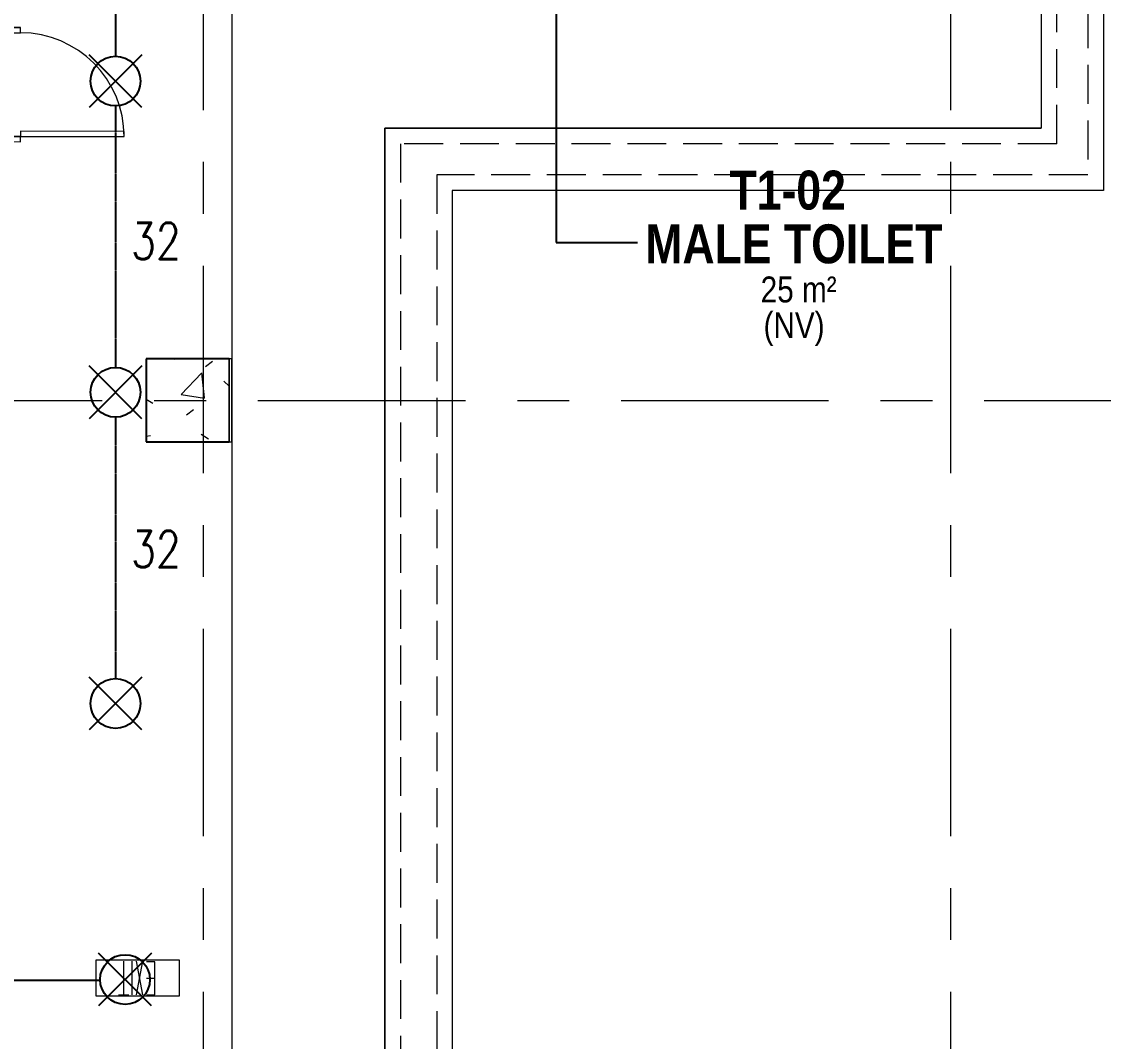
# Model space of a CAD drawing. Header units: millimetres. Extents: x -282761 to 137668, y -273845 to 94451.
# Drawn here: x 5071 to 15496, y -67003 to -57172 of the extents above; entities that cross this region are included whole.
import ezdxf

# ---------------------------------------------------------------- set-up
doc = ezdxf.new("R2010")
doc.units = ezdxf.units.MM
for name, pattern in [('BLK_2 - 1ST__2ND_STOREY_PLAN-archi clean_11 SEPT 2024$0$IDA - Grid Line', [3500, 2000, -500, 500, -500]), ('BLK_2 - 1ST__2ND_STOREY_PLAN-archi clean_11 SEPT 2024$0$IDA - Hidden 065', [537.5, 375, -162.5]), ('HIDDEN2', [4.7625, 3.175, -1.5875])]:
    doc.linetypes.add(name, pattern=pattern)
for name, color, linetype, lineweight in [('BLK_2 - 1ST__2ND_STOREY_PLAN-archi clean_11 SEPT 2024$0$0-1', 8, 'Continuous', 5), ('BLK_2 - 1ST__2ND_STOREY_PLAN-archi clean_11 SEPT 2024$0$1599_DB_A_BLK2_HQ_R21- LINKVIEW_BLK2_1ST STOREY Toilet JOH$0$A-_DETA----_ED', 8, 'Continuous', 9), ('BLK_2 - 1ST__2ND_STOREY_PLAN-archi clean_11 SEPT 2024$0$1599_DB_A_BLK2_HQ_R21- LINKVIEW_BLK2_1ST STOREY Toilet JOH$0$E-_LIGT----_E', 8, 'Continuous', 9), ('BLK_2 - 1ST__2ND_STOREY_PLAN-archi clean_11 SEPT 2024$0$1599_DB_A_BLK2_HQ_R21- LINKVIEW_BLK2_1ST STOREY Toilet JOH$0$S-_COLN----_E', 8, 'Continuous', 9), ('BLK_2 - 1ST__2ND_STOREY_PLAN-archi clean_11 SEPT 2024$0$_CATCHMENT_DRAIN', 8, 'Continuous', 0), ('BLK_2 - 1ST__2ND_STOREY_PLAN-archi clean_11 SEPT 2024$0$_CATCHMENT_DRAIN_HD', 8, 'BLK_2 - 1ST__2ND_STOREY_PLAN-archi clean_11 SEPT 2024$0$IDA - Hidden 065', 0), ('BLK_2 - 1ST__2ND_STOREY_PLAN-archi clean_11 SEPT 2024$0$A-_DOOR----_E', 8, 'Continuous', 9), ('BLK_2 - 1ST__2ND_STOREY_PLAN-archi clean_11 SEPT 2024$0$A-_DOOR----_E-1', 8, 'Continuous', 9), ('BLK_2 - 1ST__2ND_STOREY_PLAN-archi clean_11 SEPT 2024$0$A-_FLOR----_E', 8, 'Continuous', 9), ('BLK_2 - 1ST__2ND_STOREY_PLAN-archi clean_11 SEPT 2024$0$A-_WALL----_E', 8, 'Continuous', 9), ('BLK_2 - 1ST__2ND_STOREY_PLAN-archi clean_11 SEPT 2024$0$A-_WALL----_E-1', 8, 'Continuous', 18), ('BLK_2 - 1ST__2ND_STOREY_PLAN-archi clean_11 SEPT 2024$0$A-_WALL----_H-2', 8, 'Continuous', 9), ('BLK_2 - 1ST__2ND_STOREY_PLAN-archi clean_11 SEPT 2024$0$S-_ANOTGRID_E-1', 8, 'BLK_2 - 1ST__2ND_STOREY_PLAN-archi clean_11 SEPT 2024$0$IDA - Grid Line', 9), ('BLK_2 - 1ST__2ND_STOREY_PLAN-archi clean_11 SEPT 2024$0$S-_COLN----_E', 8, 'Continuous', 9), ('BLK_2 - 1ST__2ND_STOREY_PLAN-archi clean_11 SEPT 2024$0$S-_COLN----_E-1', 8, 'Continuous', 25), ('BLK_2 - 1ST__2ND_STOREY_PLAN-archi clean_11 SEPT 2024$0$S-_COLN----_E-2', 8, 'Continuous', 9)]:
    doc.layers.add(name, color=color, linetype=linetype, lineweight=lineweight)
for name, color, linetype in [('M-_FIRESPRK_T-', 7, 'Continuous'), ('M-_SPRKBEAM_E-', 12, 'HIDDEN2'), ('M-_SPRKPIEX_E-', 1, 'Continuous'), ('ROOMNAME', 7, 'Continuous')]:
    doc.layers.add(name, color=color, linetype=linetype)
doc.styles.add('BLK_2 - 1ST__2ND_STOREY_PLAN_12  JUNE 2024$0$Arial Narrow_2', font='ARIALN.TTF', dxfattribs={"height": 500})
doc.styles.add('BLK_2 - 1ST__2ND_STOREY_PLAN_12  JUNE 2024$0$Arial Narrow_B_2', font='ARIALNB.TTF', dxfattribs={"height": 500})
doc.styles.add('Simplex', font='SIMPLEX.shx', dxfattribs={"width": 0.8, "height": 2.5})
doc.styles.get("Standard").update_dxf_attribs({"font": 'arial.ttf'})
doc.dimstyles.new('ROOM', dxfattribs={"dimscale": 1000, "dimtxt": 0.18, "dimasz": 0.18, "dimexe": 0.18, "dimexo": 0.0625, "dimgap": 0.09, "dimtad": 0, "dimtih": 1, "dimtoh": 1, "dimdec": 0, "dimzin": 0, "dimdsep": 46, "dimtxsty": 'Standard', "dimblk": 'OBLIQUE', "dimcen": 0.09, "dimadec": 0, "dimazin": 0, "dimtfac": 1, "dimtdec": 0, "dimtofl": 0, "dimtmove": 0, "dimatfit": 3, "dimldrblk": 'DOT', "dimfxl": 1, "dimtolj": 1, "dimtzin": 0, "dimarcsym": 0})

# ---------------------------------------------------------------- blocks, each defined once
blk = doc.blocks.new('Under B spk')
for p, q in [((318, -318), (-318, 318)), ((318, 318), (-318, -318))]:
    blk.add_line(p, q)
blk.add_circle((0, 0), 300)
blk = doc.blocks.new('_Dot')
at = {"color": 0, "linetype": 'ByBlock', "lineweight": -2}
blk.add_line((-0.5, 0), (-1, 0), dxfattribs=at)
at = {"color": 0, "linetype": 'ByBlock', "const_width": 0.5}
blk.add_lwpolyline([(-0.25, 0, 1), (0.25, 0, 1)], format="xyb", close=True, dxfattribs=at)
blk = doc.blocks.new('_Oblique')
at = {"color": 0, "linetype": 'ByBlock', "lineweight": -2}
blk.add_line((-0.5, -0.5), (0.5, 0.5), dxfattribs=at)
blk = doc.blocks.new('BLK_2 - 1ST__2ND_STOREY_PLAN-archi clean_11 SEPT 2024$0$1599_DB_A_BLK2_HQ_R21_rvt-1-BLK 2 1ST STOREY PLAN')
at = {"layer": 'BLK_2 - 1ST__2ND_STOREY_PLAN-archi clean_11 SEPT 2024$0$A-_WALL----_H-2'}
h = blk.add_hatch(dxfattribs=at)
h.set_pattern_fill('FP_3', color=256, style=0, pattern_type=2)
h.set_pattern_definition([(0, (0, 0), (1016, 254), [83.82, -678.18, 83.82, -678.18, -4064]), (0, (0, 0), (1016, 254), [-1524, 83.82, -1440.18, 83.82, -678.18, -1778]), (0, (0, 0), (1016, 254), [-3810, 83.82, -424.18, 83.82, -1186.18]), (120, (381, 127), (-727.97045, 752.8818), [83.82, -678.18, 83.82, -678.18, -4064]), (120, (381, 127), (-727.97045, 752.8818), [-1524, 83.82, -1440.18, 83.82, -678.18, -1778]), (120, (381, 127), (-727.97045, 752.8818), [-3810, 83.82, -424.18, 83.82, -1186.18]), (240, (508, 635), (-288.02955, -1006.8818), [83.82, -678.18, 83.82, -678.18, -4064]), (240, (508, 635), (-288.02955, -1006.8818), [-1524, 83.82, -1440.18, 83.82, -678.18, -1778]), (240, (508, 635), (-288.02955, -1006.8818), [-3810, 83.82, -424.18, 83.82, -1186.18])])
h.paths.add_polyline_path([(-124361, -116002), (-124286, -116002), (-124286, -115977), (-124236, -115977), (-124236, -115811), (-124286, -115811), (-124286, -115786), (-124361, -115786)])
h.paths.add_polyline_path([(-124286, -114386), (-124286, -114361), (-124236, -114361), (-124236, -114194), (-124286, -114194), (-124286, -114169), (-124361, -114169), (-124361, -114386), (-124294, -114386)])
h.paths.add_polyline_path([(-124361, -112769), (-124286, -112769), (-124286, -112744), (-124236, -112744), (-124236, -112577), (-124286, -112577), (-124286, -112552), (-124361, -112552), (-124361, -112672)])
h.paths.add_polyline_path([(-124286, -108952), (-124286, -108927), (-124236, -108927), (-124236, -108711), (-124286, -108711), (-124286, -108686), (-124361, -108686), (-124361, -108952), (-124292, -108952)])
h.paths.add_polyline_path([(-124286, -107286), (-124286, -107261), (-124236, -107261), (-124236, -107044), (-124286, -107044), (-124286, -107019), (-124361, -107019), (-124361, -107286), (-124304, -107286)])
h.paths.add_polyline_path([(-124361, -105619), (-124286, -105619), (-124286, -105594), (-124236, -105594), (-124236, -105377), (-124286, -105377), (-124286, -105352), (-124361, -105352)])
h.paths.add_polyline_path([(-124361, -101752), (-124286, -101752), (-124286, -101727), (-124236, -101727), (-124236, -101427), (-124286, -101427), (-124286, -101402), (-124361, -101402)])
h.paths.add_polyline_path([(-124286, -100002), (-124286, -99977), (-124236, -99977), (-124236, -99627), (-124361, -99627), (-124361, -100002), (-124304, -100002)])
at = {"layer": 'BLK_2 - 1ST__2ND_STOREY_PLAN-archi clean_11 SEPT 2024$0$S-_COLN----_E-2'}
h = blk.add_hatch(dxfattribs=at)
h.set_pattern_fill('FP_2', color=256, style=0, pattern_type=2)
h.set_pattern_definition([(50, (0, 0), (1821.84, -159.391), [190.5, -2095.5]), (355, (0, 0), (-352.428, 1910.567), [152.4, -1676.4]), (100.451, (151.8, -13.3), (1469.426, 1751.166), [161.9, -1780.9]), (46.184, (0, 508), (2710.79, -420.428), [285.75, -3143.25]), (96.636, (226, 473), (2374.026, 2474.276), [242.85, -2671.35]), (351.184, (0, 508), (2374.05, 2474.253), [228.6, -2514.6]), (21, (254, 381), (1516.144, -1022.652), [190.5, -2095.5]), (326, (254, 381), (618.02, 1841.88), [152.4, -1676.4]), (71.451, (380.3, 295.8), (2134.171, 819.212), [161.9, -1780.9]), (37.5, (0, 0), (30.886, 845.5504), [83.82, -1572.26, 83.82, -1617.98, -1682.75]), (37.5, (0, 0), (30.886, 845.5504), [-3357.88, 83.82, -1598.93]), (7.5, (0, 0), (668.1966, 1001.806), [83.82, -886.46, 83.82, -1534.16, -641.35]), (7.5, (0, 0), (668.1966, 1001.806), [-2588.26, 83.82, -557.53]), (327.5, (-566.4, 0), (1355.9093, -57.2896), [83.82, -551.18, 83.82, -1897.38, -2628.9]), (327.5, (-566.4, 0), (1355.9093, -57.2896), [-2616.2, 83.82, -2545.08]), (317.5, (-820.4, 0), (1481.293, 254.266), [83.82, -741.68, 83.82, -1231.9, -1866.9]), (317.5, (-820.4, 0), (1481.293, 254.266), [-2141.22, 83.82, -1783.08])])
h.paths.add_polyline_path([(-124269, -103952), (-124236, -103952), (-124236, -103152), (-125036, -103152), (-125036, -103952), (-124304, -103952)])
at = {"layer": 'BLK_2 - 1ST__2ND_STOREY_PLAN-archi clean_11 SEPT 2024$0$A-_FLOR----_E'}
for p, q in [((-122736, -119702), (-122736, -100927)), ((-122736, -100927), (-116411, -100927)), ((-124236, -103952), (-124236, -103152)), ((-124236, -103152), (-124236, -103952))]:
    blk.add_line(p, q, dxfattribs=at)
at = {"layer": 'BLK_2 - 1ST__2ND_STOREY_PLAN-archi clean_11 SEPT 2024$0$A-_WALL----_E'}
blk.add_line((-124236, -103152), (-124236, -103952), dxfattribs=at)
at = {"layer": 'BLK_2 - 1ST__2ND_STOREY_PLAN-archi clean_11 SEPT 2024$0$A-_WALL----_E-1'}
blk.add_line((-124211, -103952), (-124211, -103152), dxfattribs=at)
at = {"layer": 'BLK_2 - 1ST__2ND_STOREY_PLAN-archi clean_11 SEPT 2024$0$S-_COLN----_E'}
blk.add_line((-124236, -103952), (-124236, -103152), dxfattribs=at)
at = {"layer": 'BLK_2 - 1ST__2ND_STOREY_PLAN-archi clean_11 SEPT 2024$0$S-_COLN----_E-1'}
for p, q in [((-124236, -103152), (-125036, -103152)), ((-125036, -103152), (-125036, -103952)), ((-125036, -103952), (-124236, -103952))]:
    blk.add_line(p, q, dxfattribs=at)
blk = doc.blocks.new('BLK_2 - 1ST__2ND_STOREY_PLAN-archi clean_11 SEPT 2024$0$1599_DB_A_BLK2_HQ_R21- LINKVIEW_BLK2_1ST STOREY Toilet JOH$0$IDA - Exit Sign - IDA - Exit Sign - One Side-2587573-LINKVIEW_BLK2_1ST STOREY')
at = {"layer": 'BLK_2 - 1ST__2ND_STOREY_PLAN-archi clean_11 SEPT 2024$0$1599_DB_A_BLK2_HQ_R21- LINKVIEW_BLK2_1ST STOREY Toilet JOH$0$A-_DETA----_ED'}
for p, q in [((-164, -115), (-164, -433)), ((-84, -115), (-164, -115)), ((-49, -113), (14, -438)), ((14, -113), (-49, -438)), ((55, -113), (55, -438)), ((185, -115), (85, -115)), ((135, -115), (135, -438)), ((-84, -275), (-164, -275)), ((-164, -433), (-84, -433))]:
    blk.add_line(p, q, dxfattribs=at)
at = {"layer": 'BLK_2 - 1ST__2ND_STOREY_PLAN-archi clean_11 SEPT 2024$0$1599_DB_A_BLK2_HQ_R21- LINKVIEW_BLK2_1ST STOREY Toilet JOH$0$E-_LIGT----_E'}
for p, q in [((-400, -450), (-400, -100)), ((-400, -100), (400, -100)), ((400, -100), (400, -450)), ((400, -450), (-400, -450))]:
    blk.add_line(p, q, dxfattribs=at)
blk = doc.blocks.new('BLK_2 - 1ST__2ND_STOREY_PLAN-archi clean_11 SEPT 2024$0$IDA - F - Single - Swing - 1100L X 2200H - B2-TD01-4055580-BLK 2 -1ST STOREY WALL SETTING OUT')
at = {"layer": 'BLK_2 - 1ST__2ND_STOREY_PLAN-archi clean_11 SEPT 2024$0$A-_DOOR----_E'}
for p, q in [((500, 1100), (450, 1100)), ((450, 1100), (450, 100)), ((500, 100), (500, 1100)), ((-500, 100), (-550, 100)), ((-550, 100), (-550, 100)), ((-550, -100), (-550, 100)), ((-500, 100), (-500, 100)), ((-500, -100), (-500, 100)), ((450, 100), (500, 100)), ((550, 100), (500, 100)), ((500, 100), (500, 100)), ((500, -100), (500, 100)), ((550, 100), (550, 100)), ((550, -100), (550, 100)), ((-550, -100), (-550, -100)), ((-550, -100), (-500, -100)), ((-500, -100), (-500, -100)), ((500, -100), (500, -100)), ((500, -100), (550, -100)), ((550, -100), (550, -100))]:
    blk.add_line(p, q, dxfattribs=at)
blk.add_arc((500, 100), 1000, 90, 180, dxfattribs=at)
at = {"layer": 'BLK_2 - 1ST__2ND_STOREY_PLAN-archi clean_11 SEPT 2024$0$A-_DOOR----_E-1'}
for p, q in [((-500, 100), (-550, 100)), ((-550, 100), (-550, -100)), ((-500, -100), (-500, 100)), ((550, 100), (500, 100)), ((500, 100), (500, -100)), ((550, -100), (550, 100)), ((-550, -100), (-500, -100)), ((500, -100), (550, -100))]:
    blk.add_line(p, q, dxfattribs=at)
blk = doc.blocks.new('BLK_2 - 1ST__2ND_STOREY_PLAN-archi clean_11 SEPT 2024')
at = {"layer": 'BLK_2 - 1ST__2ND_STOREY_PLAN-archi clean_11 SEPT 2024$0$1599_DB_A_BLK2_HQ_R21- LINKVIEW_BLK2_1ST STOREY Toilet JOH$0$S-_COLN----_E'}
h = blk.add_hatch(dxfattribs=at)
h.set_pattern_fill('FP_1', color=256, style=0, pattern_type=2)
h.set_pattern_definition([(50, (-131307.1, -42727.7), (1821.84, -159.39), [190.5, -2095.5]), (355, (-131307, -42727.7), (-352.43, 1910.57), [152.4, -1676.4]), (100.451, (-131155.3, -42741), (1469.426, 1751.166), [161.9, -1780.9]), (46.184, (-131307, -42219.7), (2710.79, -420.43), [285.75, -3143.25]), (96.636, (-131081.2, -42254.7), (2374.03, 2474.28), [242.85, -2671.35]), (351.184, (-131307, -42219.7), (2374.05, 2474.25), [228.6, -2514.6]), (21, (-131053.1, -42346.7), (1516.143, -1022.652), [190.5, -2095.5]), (326, (-131053, -42346.7), (618.02, 1841.88), [152.4, -1676.4]), (71.451, (-130926.7, -42432), (2134.17, 819.21), [161.9, -1780.9]), (37.5, (-131307.1, -42727.7), (30.886, 845.5504), [83.82, -1572.26, 83.82, -1617.98, -1682.75]), (37.5, (-131307.1, -42727.7), (30.886, 845.5504), [-3357.88, 83.82, -1598.93]), (7.5, (-131307.1, -42727.7), (668.197, 1001.806), [83.82, -886.46, 83.82, -1534.16, -641.35]), (7.5, (-131307.1, -42727.7), (668.197, 1001.806), [-2588.26, 83.82, -557.53]), (327.5, (-131873.5, -42727.7), (1355.909, -57.2896), [83.82, -551.18, 83.82, -1897.38, -2628.9]), (327.5, (-131873.5, -42727.7), (1355.909, -57.2896), [-2616.2, 83.82, -2545.08]), (317.5, (-132127.5, -42727.7), (1481.293, 254.266), [83.82, -741.68, 83.82, -1231.9, -1866.9]), (317.5, (-132127.5, -42727.7), (1481.293, 254.266), [-2141.22, 83.82, -1783.08])])
h.paths.add_polyline_path([(-124236, -103952), (-124236, -103152), (-125036, -103152), (-125036, -103952), (-124269, -103952)], flags=0)
for p, q in [((-122736, -100927), (-116411, -100927)), ((-122736, -119702), (-122736, -100927)), ((-125036, -103252), (-125036, -103152)), ((-125036, -103152), (-125036, -103252)), ((-124236, -103152), (-124236, -103952)), ((-124236, -103952), (-124236, -103152)), ((-124211, -103952), (-124211, -103152)), ((-125036, -103252), (-125036, -103952))]:
    blk.add_line(p, q, dxfattribs=at)
for points in [[(-124211, -99652), (-124211, -118202)], [(-124211, -103152), (-125036, -103152)], [(-125036, -103952), (-124211, -103952)]]:
    blk.add_lwpolyline(points, dxfattribs=at)
at = {"layer": 'BLK_2 - 1ST__2ND_STOREY_PLAN-archi clean_11 SEPT 2024$0$_CATCHMENT_DRAIN'}
for p, q in [((-116411, -92642), (-116411, -100927)), ((-115811, -92642), (-115811, -101527)), ((-122736, -100927), (-122736, -119702)), ((-116411, -100927), (-122736, -100927)), ((-115811, -101527), (-122086, -101527)), ((-122086, -101527), (-122086, -120352))]:
    blk.add_line(p, q, dxfattribs=at)
at = {"layer": 'BLK_2 - 1ST__2ND_STOREY_PLAN-archi clean_11 SEPT 2024$0$_CATCHMENT_DRAIN_HD'}
for p, q in [((-116261, -101077), (-122586, -101077)), ((-122586, -101077), (-122586, -119852)), ((-115961, -101377), (-122236, -101377)), ((-122236, -101377), (-122236, -120202))]:
    blk.add_line(p, q, dxfattribs=at)
blk.add_lwpolyline([(-116261, -101077), (-116261, -92792), (-115961, -92792), (-115961, -101377)], dxfattribs=at)
at = {"layer": 'BLK_2 - 1ST__2ND_STOREY_PLAN-archi clean_11 SEPT 2024$0$S-_ANOTGRID_E-1'}
for p, q in [((-124486, -28753), (-124486, -124071)), ((-117286, -28753), (-117286, -124071)), ((-141459, -103552), (-97514, -103552))]:
    blk.add_line(p, q, dxfattribs=at)
at = {"layer": 'BLK_2 - 1ST__2ND_STOREY_PLAN-archi clean_11 SEPT 2024$0$0-1'}
blk.add_blockref('BLK_2 - 1ST__2ND_STOREY_PLAN-archi clean_11 SEPT 2024$0$1599_DB_A_BLK2_HQ_R21_rvt-1-BLK 2 1ST STOREY PLAN', (0, 0), dxfattribs=at)
at = {"layer": 'BLK_2 - 1ST__2ND_STOREY_PLAN-archi clean_11 SEPT 2024$0$1599_DB_A_BLK2_HQ_R21- LINKVIEW_BLK2_1ST STOREY Toilet JOH$0$S-_COLN----_E', "rotation": 180}
blk.add_blockref('BLK_2 - 1ST__2ND_STOREY_PLAN-archi clean_11 SEPT 2024$0$1599_DB_A_BLK2_HQ_R21- LINKVIEW_BLK2_1ST STOREY Toilet JOH$0$IDA - Exit Sign - IDA - Exit Sign - One Side-2587573-LINKVIEW_BLK2_1ST STOREY', (-125117, -109396), dxfattribs=at)
at = {"layer": 'BLK_2 - 1ST__2ND_STOREY_PLAN-archi clean_11 SEPT 2024$0$A-_DOOR----_E', "rotation": 269.9197596336181}
blk.add_blockref('BLK_2 - 1ST__2ND_STOREY_PLAN-archi clean_11 SEPT 2024$0$IDA - F - Single - Swing - 1100L X 2200H - B2-TD01-4055580-BLK 2 -1ST STOREY WALL SETTING OUT', (-126348, -100507), dxfattribs=at)

msp = doc.modelspace()

# ---------------------------------------------------------------- linework, layer by layer
at = {"layer": 'M-_SPRKBEAM_E-'}
for p, q in [((5975.2, -54985.4), (5975.2, -57505.4)), ((5975.2, -57985.4), (5975.2, -60505.4)), ((5975.2, -60985.4), (5975.2, -63505.4))]:
    msp.add_line(p, q, dxfattribs=at)
at = {"layer": 'M-_SPRKPIEX_E-'}
msp.add_line((2911.1, -66413.2), (5827.2, -66413.2), dxfattribs=at)

# ---------------------------------------------------------------- block references
at = {"layer": 'BLK_2 - 1ST__2ND_STOREY_PLAN-archi clean_11 SEPT 2024$0$_CATCHMENT_DRAIN'}
msp.add_blockref('BLK_2 - 1ST__2ND_STOREY_PLAN-archi clean_11 SEPT 2024', (131307.1, 42727.7), dxfattribs=at)
at = {"layer": 'M-_SPRKPIEX_E-', "xscale": 0.8, "yscale": 0.8, "zscale": 0.8}
for p in [(5975.2, -57745.4), (5975.2, -60745.4), (5975.2, -63745.4), (6067.1, -66407.4)]:
    msp.add_blockref('Under B spk', p, dxfattribs=at)

# ---------------------------------------------------------------- texts
at = {"layer": 'M-_FIRESPRK_T-', "style": 'Simplex', "width": 0.8}
for p in [(6125.4, -59461.8), (6125.4, -62432.7)]:
    msp.add_text('32', height=350, dxfattribs=at).set_placement(p)
at = {"layer": 'ROOMNAME', "attachment_point": 1}
for s, insert, char_height, width, style in [('T1-02', (11892, -58608.8), 375, 2193.272, 'BLK_2 - 1ST__2ND_STOREY_PLAN_12  JUNE 2024$0$Arial Narrow_B_2'), ('MALE TOILET', (11081.2, -59126.8), 375, 3607.352, 'BLK_2 - 1ST__2ND_STOREY_PLAN_12  JUNE 2024$0$Arial Narrow_B_2'), ('25 m²', (12193.1, -59629.1), 250, 1843.881, 'BLK_2 - 1ST__2ND_STOREY_PLAN_12  JUNE 2024$0$Arial Narrow_2'), ('(NV)', (12220.9, -59973.1), 250, 1843.881, 'BLK_2 - 1ST__2ND_STOREY_PLAN_12  JUNE 2024$0$Arial Narrow_2')]:
    msp.add_mtext(s, dxfattribs=dict(at, insert=insert, char_height=char_height, width=width, style=style))

# ---------------------------------------------------------------- leaders
at = {"layer": 'ROOMNAME'}
msp.add_leader([(10223.3, -56078.9), (10223.3, -59301.7), (11005.2, -59301.7)], dimstyle='ROOM', override={"dimgap": 0.09, "dimtad": 0}, dxfattribs=at)

doc.saveas('drawing.dxf')
